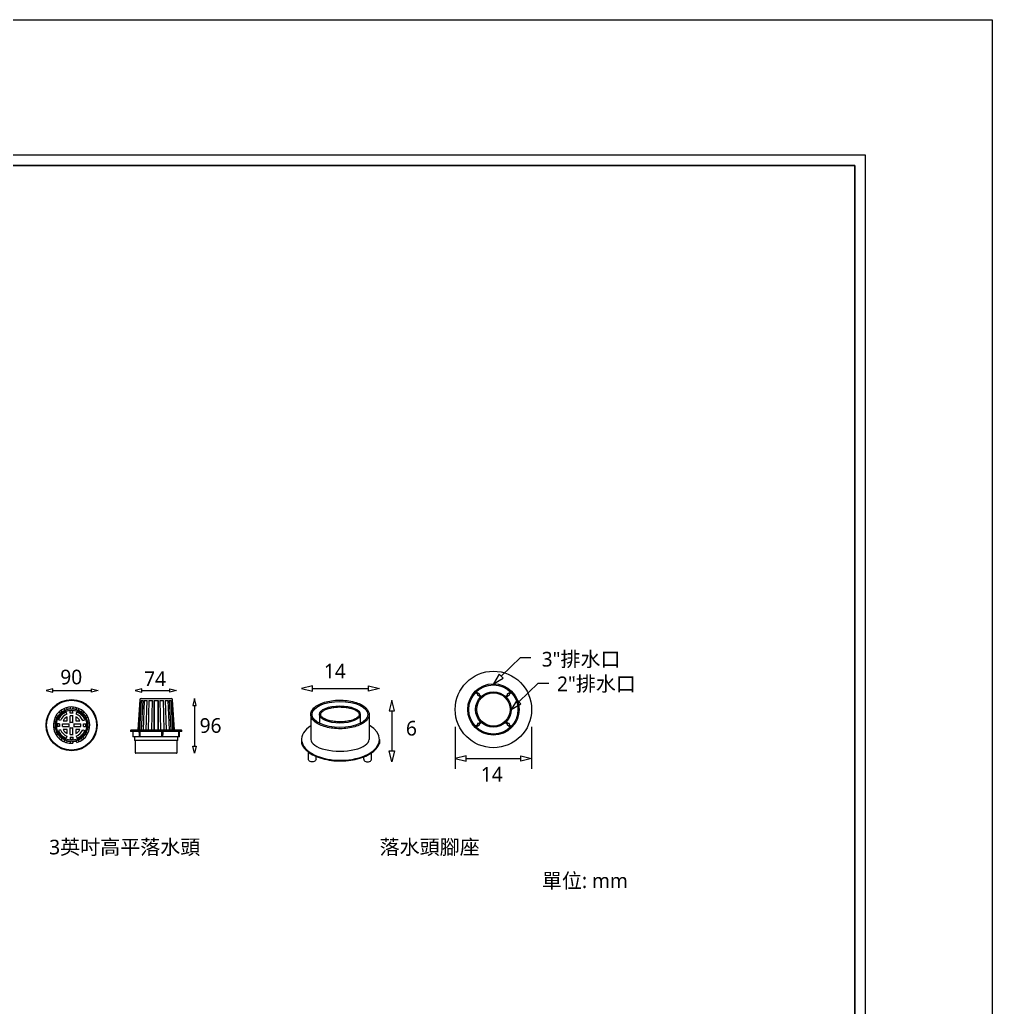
# Model space of a CAD drawing. Header units: millimetres. Extents: x 438 to 4638, y 478 to 3448.
# Drawn here: x 3314 to 4638, y 2103 to 3448 of the extents above; entities that cross this region are included whole.
import ezdxf

# ---------------------------------------------------------------- set-up
doc = ezdxf.new("R2010")
doc.units = ezdxf.units.MM
doc.styles.add('微軟正黑體-20', font='Microsoft JhengHei.ttf', dxfattribs={"height": 20})

msp = doc.modelspace()

# ---------------------------------------------------------------- linework, layer by layer
at = {"lineweight": 5}
for p, q in [((438.5, 3448.4, -163.2), (4638.5, 3448.4, -163.2)), ((4638.5, 3448.4, -163.2), (4638.5, 478.4, -163.2)), ((625.5, 3249.6, -163.2), (4451.4, 3249.6, -163.2)), ((4451.4, 3249.6, -163.2), (625.5, 3249.6, -163.2)), ((4451.4, 3249.6, -163.2), (4451.4, 870.4, -163.2)), ((4451.4, 678.2, -163.2), (4451.4, 3249.6, -163.2)), ((3969.5, 2553.9), (3995.6, 2579.4)), ((3995.6, 2579.4), (4010.1, 2579.4)), ((3966.9, 2556.5), (3958.9, 2543.6)), ((3958.9, 2543.6), (3972.1, 2551.3)), ((3972.1, 2551.3), (3966.9, 2556.5)), ((3993.7, 2518.9), (4019.8, 2544.4)), ((4019.8, 2544.4), (4034.3, 2544.4)), ((3358.6, 2536.8), (3349.5, 2534.6)), ((3349.5, 2534.6), (3358.6, 2532.3)), ((3358.6, 2532.3), (3358.6, 2536.8)), ((3358.6, 2534.6), (3411.6, 2534.6)), ((3411.6, 2536.8), (3420.7, 2534.6)), ((3411.6, 2532.3), (3411.6, 2536.8)), ((3420.7, 2534.6), (3411.6, 2532.3)), ((3480.2, 2536.8), (3471.1, 2534.6)), ((3471.1, 2534.6), (3480.2, 2532.3)), ((3480.2, 2532.3), (3480.2, 2536.8)), ((3480.2, 2534.6), (3518.1, 2534.6)), ((3518.1, 2536.8), (3527.2, 2534.6)), ((3518.1, 2532.3), (3518.1, 2536.8)), ((3527.2, 2534.6), (3518.1, 2532.3)), ((3712.4, 2541), (3697.6, 2537.3)), ((3697.6, 2537.3), (3712.4, 2533.6)), ((3712.4, 2533.6), (3712.4, 2541)), ((3712.4, 2537.3), (3788.9, 2537.3)), ((3788.9, 2541), (3803.7, 2537.3)), ((3788.9, 2533.6), (3788.9, 2541)), ((3803.7, 2537.3), (3788.9, 2533.6)), ((3937.1, 2529.4), (3934.7, 2531.8)), ((3938.1, 2530.4), (3935.8, 2532.8)), ((3979.7, 2530.4), (3982.1, 2532.8)), ((3980.7, 2529.4), (3983.1, 2531.8)), ((3551.7, 2523.3), (3549.4, 2514.2)), ((3553.9, 2514.2), (3551.7, 2523.3)), ((3820.6, 2521.2), (3816.9, 2506.5)), ((3824.2, 2506.5), (3820.6, 2521.2)), ((3941.3, 2525.2), (3938.9, 2527.6)), ((3942.3, 2526.2), (3940, 2528.6)), ((3975.5, 2526.2), (3977.9, 2528.6)), ((3976.5, 2525.2), (3978.9, 2527.6)), ((3991.1, 2521.6), (3983.1, 2508.6)), ((3996.2, 2516.3), (3991.1, 2521.6)), ((3549.4, 2514.2), (3553.9, 2514.2)), ((3551.7, 2514.2), (3551.7, 2458.4)), ((3816.9, 2506.5), (3824.2, 2506.5)), ((3820.6, 2506.5), (3820.6, 2452.1)), ((3983.1, 2508.6), (3996.2, 2516.3)), ((3710.1, 2501.8), (3710.1, 2467.8)), ((3722, 2501.8), (3722, 2489.7)), ((3777.6, 2501.8), (3777.6, 2489.7)), ((3789.6, 2501.8), (3789.6, 2467.8)), ((3941.3, 2492), (3938.9, 2489.6)), ((3942.3, 2491), (3940, 2488.6)), ((3975.5, 2491), (3977.9, 2488.6)), ((3976.5, 2492), (3978.9, 2489.6)), ((3906.8, 2484.8), (3906.8, 2427.9)), ((3937.1, 2487.8), (3934.7, 2485.4)), ((3938.1, 2486.8), (3935.8, 2484.4)), ((3979.7, 2486.8), (3982.1, 2484.4)), ((3980.7, 2487.8), (3983.1, 2485.4)), ((4011, 2484.8), (4011, 2427.9)), ((3697.6, 2467.8), (3697.6, 2462.3)), ((3803.7, 2467.8), (3803.7, 2462.3)), ((3551.7, 2449.2), (3549.4, 2458.4)), ((3549.4, 2458.4), (3553.9, 2458.4)), ((3553.9, 2458.4), (3551.7, 2449.2)), ((3706.9, 2440.8), (3706.9, 2450.6)), ((3792.8, 2450.6), (3792.8, 2450.6)), ((3792.8, 2440.8), (3792.8, 2449.4)), ((3820.6, 2437.3), (3816.9, 2452.1)), ((3816.9, 2452.1), (3824.2, 2452.1)), ((3824.2, 2452.1), (3820.6, 2437.3)), ((3717.3, 2440.8), (3717.3, 2444.7)), ((3782.4, 2440.8), (3782.4, 2444)), ((3921.6, 2445.3), (3906.8, 2441.6)), ((3906.8, 2441.6), (3921.6, 2438)), ((3921.6, 2438), (3921.6, 2445.3)), ((3921.6, 2441.6), (3996.2, 2441.6)), ((3996.2, 2445.3), (4011, 2441.6)), ((3996.2, 2438), (3996.2, 2445.3)), ((4011, 2441.6), (3996.2, 2438))]:
    msp.add_line(p, q, dxfattribs=at)
at = {"color": 4, "lineweight": 5}
for p, q in [((4465.6, 3263.8, -163.2), (611.3, 3263.8, -163.2)), ((4465.6, 663.9, -163.2), (4465.6, 3263.8, -163.2))]:
    msp.add_line(p, q, dxfattribs=at)
at = {"color": 0, "linetype": 'Continuous', "lineweight": 5}
for p, q in [((3477.4, 2521.9), (3474.7, 2480.7)), ((3477.3, 2520.6), (3474.8, 2480.7)), ((3475.8, 2480.7), (3478.2, 2520.6)), ((3479.1, 2520.6), (3476.8, 2480.7)), ((3477.3, 2520.6), (3478.2, 2520.6)), ((3478.9, 2523.3), (3520.1, 2523.3)), ((3479.1, 2520.6), (3481.7, 2520.6)), ((3479.6, 2480.7), (3481.7, 2520.6)), ((3483.3, 2520.6), (3481.6, 2480.7)), ((3483.3, 2520.6), (3487.3, 2520.6)), ((3485.8, 2480.7), (3487.3, 2520.6)), ((3489.5, 2520.6), (3488.5, 2480.7)), ((3489.5, 2520.6), (3494.4, 2520.6)), ((3493.7, 2480.7), (3494.4, 2520.6)), ((3496.9, 2520.6), (3496.7, 2480.7)), ((3496.7, 2480.7), (3496.9, 2520.6)), ((3496.8, 2485.9), (3496.9, 2520.6)), ((3496.8, 2485.5), (3497, 2520.6)), ((3496.9, 2520.6), (3502.1, 2520.6)), ((3502.1, 2520.6), (3502.1, 2512.8)), ((3502.3, 2480.7), (3502.1, 2520.6)), ((3502.1, 2520.6), (3502.2, 2480.7)), ((3504.6, 2520.6), (3509.5, 2520.6)), ((3504.6, 2520.6), (3505.3, 2480.7)), ((3510.5, 2480.7), (3509.5, 2520.6)), ((3511.7, 2520.6), (3515.7, 2520.6)), ((3511.7, 2520.6), (3513.2, 2480.7)), ((3517.5, 2480.7), (3515.7, 2520.6)), ((3517.3, 2520.6), (3519.9, 2520.6)), ((3517.3, 2520.6), (3519.4, 2480.7)), ((3522.2, 2480.7), (3519.9, 2520.6)), ((3520.8, 2520.6), (3521.7, 2520.6)), ((3520.8, 2520.6), (3523.3, 2480.7)), ((3524.3, 2480.7), (3521.7, 2521.9)), ((3524.2, 2480.7), (3521.7, 2520.6)), ((3369.1, 2503.4), (3367.2, 2505.1)), ((3369.6, 2507.1), (3371, 2505)), ((3375.5, 2507.6), (3374.4, 2509.9)), ((3378, 2502.4), (3376.9, 2505)), ((3377.3, 2510.9), (3377.9, 2508.5)), ((3382.4, 2503.5), (3382.4, 2506.4)), ((3383, 2509.4), (3382.8, 2511.9)), ((3385.8, 2511.9), (3385.6, 2509.4)), ((3386.2, 2503.5), (3386.2, 2506.4)), ((3390.6, 2502.4), (3391.7, 2505)), ((3390.7, 2508.5), (3391.3, 2510.9)), ((3394.2, 2509.9), (3393.1, 2507.6)), ((3397.6, 2505), (3399, 2507.1)), ((3401.3, 2505.1), (3399.5, 2503.4)), ((3502.1, 2512.8), (3502.2, 2480.7)), ((3362.2, 2489.8), (3359.7, 2490)), ((3360.2, 2493), (3362.7, 2492.3)), ((3364.4, 2497.2), (3362.1, 2498.2)), ((3363.6, 2500.9), (3365.7, 2499.4)), ((3369.1, 2493.5), (3366.4, 2494.6)), ((3372.9, 2493), (3378.5, 2493)), ((3378.5, 2493), (3378.5, 2498.5)), ((3382.4, 2490.3), (3382.4, 2499.8)), ((3386.2, 2490.3), (3386.2, 2499.8)), ((3390.1, 2498.5), (3390.1, 2493)), ((3390.1, 2493), (3395.7, 2493)), ((3399.5, 2493.5), (3402.2, 2494.6)), ((3402.9, 2499.4), (3404.9, 2500.9)), ((3406.5, 2498.2), (3404.1, 2497.2)), ((3405.9, 2492.3), (3408.4, 2493)), ((3408.9, 2490), (3406.4, 2489.8)), ((3359.7, 2484.4), (3362.2, 2484.6)), ((3362.7, 2482.1), (3360.2, 2481.4)), ((3362.1, 2476.1), (3364.4, 2477.2)), ((3368, 2489.1), (3365, 2489.1)), ((3368, 2485.2), (3365, 2485.2)), ((3369.1, 2480.9), (3366.4, 2479.8)), ((3371.7, 2489.1), (3381.1, 2489.1)), ((3371.7, 2485.2), (3381.1, 2485.2)), ((3378.5, 2481.4), (3372.9, 2481.4)), ((3378.5, 2475.8), (3378.5, 2481.4)), ((3382.4, 2474.5), (3382.4, 2484)), ((3386.2, 2474.5), (3386.2, 2484)), ((3387.5, 2489.1), (3396.9, 2489.1)), ((3387.5, 2485.2), (3396.9, 2485.2)), ((3395.7, 2481.4), (3390.1, 2481.4)), ((3390.1, 2481.4), (3390.1, 2475.8)), ((3399.5, 2480.9), (3402.2, 2479.8)), ((3400.6, 2489.1), (3403.5, 2489.1)), ((3400.6, 2485.2), (3403.5, 2485.2)), ((3404.1, 2477.2), (3406.5, 2476.1)), ((3408.4, 2481.4), (3405.9, 2482.1)), ((3406.4, 2484.6), (3408.9, 2484.4)), ((3464.7, 2480), (3464.7, 2478.4)), ((3534.3, 2480), (3464.7, 2480)), ((3534.3, 2478.4), (3464.7, 2478.4)), ((3465.5, 2480.7), (3533.6, 2480.7)), ((3467.6, 2478.4), (3467.8, 2471.1)), ((3476.1, 2478.4), (3476.2, 2475.2)), ((3477.8, 2475.9), (3477.8, 2478.4)), ((3496.7, 2480.7), (3496.8, 2485.9)), ((3496.8, 2480.7), (3496.8, 2485.5)), ((3506.6, 2478.4), (3506.6, 2475.2)), ((3508.9, 2475.9), (3508.9, 2478.4)), ((3530, 2478.4), (3529.9, 2475.2)), ((3530.6, 2472.6), (3530.8, 2478.4)), ((3531.2, 2471.1), (3531.4, 2478.4)), ((3534.3, 2478.4), (3534.3, 2480)), ((3365.7, 2475), (3363.6, 2473.5)), ((3367.2, 2469.2), (3369.1, 2471)), ((3371, 2469.4), (3369.6, 2467.3)), ((3374.4, 2464.5), (3375.5, 2466.7)), ((3378, 2472), (3376.9, 2469.3)), ((3377.9, 2465.9), (3377.3, 2463.4)), ((3382.4, 2470.8), (3382.4, 2467.9)), ((3382.8, 2462.5), (3383, 2465)), ((3385.6, 2465), (3385.8, 2462.5)), ((3386.2, 2470.8), (3386.2, 2467.9)), ((3390.6, 2472), (3391.7, 2469.3)), ((3391.3, 2463.4), (3390.7, 2465.9)), ((3393.1, 2466.7), (3394.2, 2464.5)), ((3399, 2467.3), (3397.6, 2469.4)), ((3399.5, 2471), (3401.3, 2469.2)), ((3404.9, 2473.5), (3402.9, 2475)), ((3531.2, 2471.1), (3467.8, 2471.1)), ((3469.8, 2471.1), (3469.9, 2466.4)), ((3529.1, 2466.4), (3469.9, 2466.4)), ((3470.9, 2466.4), (3471.1, 2449.8)), ((3476.2, 2475.2), (3476.2, 2472.6)), ((3477.9, 2472.6), (3477.8, 2475.9)), ((3506.6, 2475.2), (3506.6, 2472.6)), ((3508.8, 2472.6), (3508.9, 2475.9)), ((3528, 2449.8), (3528.1, 2466.4)), ((3529.1, 2466.4), (3529.2, 2471.1)), ((3529.9, 2475.2), (3529.9, 2472.6)), ((3527.2, 2449), (3471.8, 2449))]:
    msp.add_line(p, q, dxfattribs=at)
at = {"lineweight": 5}
for radius in [52.1, 35, 33.5, 24.2, 22.7]:
    msp.add_circle((3958.9, 2508.6), radius, dxfattribs=at)
at = {"color": 0, "linetype": 'Continuous', "lineweight": 5}
for radius in [34.8, 34, 22.1, 20.6]:
    msp.add_circle((3384.3, 2487.2), radius, dxfattribs=at)
at = {"lineweight": 5}
for centre, start, end in [((3938.5, 2529), 345, 105), ((3979.3, 2529), 75, 195), ((3938.5, 2529), 165, 285), ((3979.3, 2529), 255, 15), ((3938.5, 2488.2), 75, 195), ((3979.3, 2488.2), 345, 105), ((3938.5, 2488.2), 255, 15), ((3979.3, 2488.2), 165, 285)]:
    msp.add_arc(centre, 1.49, start, end, dxfattribs=at)
at = {"color": 0, "linetype": 'Continuous', "lineweight": 5}
for centre, radius, start, end in [((3478.9, 2521.8), 1.55, 90, 176.3588), ((3520.1, 2521.8), 1.55, 3.6412, 90), ((3384.3, 2487.2), 24.8, 286.4557, 273.5443), ((3384.3, 2487.2), 22.2, 133.2639, 146.7361), ((3384.3, 2487.2), 19.3, 112.5, 157.5), ((3384.3, 2487.2), 22.2, 113.2639, 126.7361), ((3384.3, 2487.2), 22.2, 93.2639, 106.7361), ((3384.3, 2487.2), 19.3, 84.2608, 95.7392), ((3384.3, 2487.2), 16.4, 83.2437, 96.7563), ((3384.3, 2487.2), 22.2, 73.2639, 86.7361), ((3384.3, 2487.2), 19.3, 22.5, 67.5), ((3384.3, 2487.2), 22.2, 53.2639, 66.7361), ((3384.3, 2487.2), 22.2, 33.2639, 46.7361), ((3384.3, 2487.2), 22.2, 173.2639, 186.7361), ((3384.3, 2487.2), 22.2, 153.2639, 166.7361), ((3384.3, 2487.2), 16.4, 112.5, 157.5), ((3384.3, 2487.2), 12.8, 117.0357, 152.9643), ((3384.3, 2487.2), 12.8, 81.2853, 98.7147), ((3384.3, 2487.2), 3.71, 58.6118, 121.3882), ((3384.3, 2487.2), 12.8, 27.0357, 62.9643), ((3384.3, 2487.2), 16.4, 22.5, 67.5), ((3384.3, 2487.2), 22.2, 13.2639, 26.7361), ((3384.3, 2487.2), 22.2, 353.2639, 6.7361), ((3384.3, 2487.2), 22.2, 193.2639, 206.7361), ((3384.3, 2487.2), 19.3, 174.2608, 185.7392), ((3384.3, 2487.2), 19.3, 202.5, 247.5), ((3384.3, 2487.2), 16.4, 173.2437, 186.7563), ((3384.3, 2487.2), 16.4, 202.5, 247.5), ((3384.3, 2487.2), 12.8, 171.2853, 188.7147), ((3384.3, 2487.2), 12.8, 207.0357, 242.9643), ((3384.3, 2487.2), 3.71, 148.6118, 211.3882), ((3384.3, 2487.2), 3.71, 238.6118, 301.3882), ((3384.3, 2487.2), 3.71, 328.6118, 31.3882), ((3384.3, 2487.2), 12.8, 297.0357, 332.9643), ((3384.3, 2487.2), 16.4, 292.5, 337.5), ((3384.3, 2487.2), 19.3, 292.5, 337.5), ((3384.3, 2487.2), 12.8, 351.2853, 8.7147), ((3384.3, 2487.2), 16.4, 353.2437, 6.7563), ((3384.3, 2487.2), 19.3, 354.2608, 5.7392), ((3384.3, 2487.2), 22.2, 333.2639, 346.7361), ((3465.5, 2480), 0.774, 90, 180), ((3533.6, 2480), 0.774, 0, 90), ((3384.3, 2487.2), 22.2, 213.2639, 226.7361), ((3384.3, 2487.2), 22.2, 233.2639, 246.7361), ((3384.3, 2487.2), 22.2, 253.2639, 266.7361), ((3384.3, 2487.2), 12.8, 261.2853, 278.7147), ((3384.3, 2487.2), 16.4, 263.2437, 276.7563), ((3384.3, 2487.2), 19.3, 264.2608, 275.7392), ((3384.3, 2487.2), 22.2, 273.2639, 286.7361), ((3384.3, 2487.2), 22.2, 293.2639, 306.7361), ((3384.3, 2487.2), 22.2, 313.2639, 326.7361), ((3471.8, 2449.8), 0.774, 180.6366, 270), ((3527.2, 2449.8), 0.774, 270, 359.3634)]:
    msp.add_arc(centre, radius, start, end, dxfattribs=at)
at = {"lineweight": 5}
for centre, major_axis, ratio in [((3749.9, 2501.8), (-38, 0), 0.466635), ((3749.8, 2501.8), (-27.8, 0), 0.422019)]:
    msp.add_ellipse(centre, major_axis=major_axis, ratio=ratio, dxfattribs=at)
for centre, major_axis, ratio, start_param, end_param in [((3750.7, 2467.8), (-53.1, 0), 0.536626, 5.581214, 10.172417), ((3749.9, 2467.8), (-39.7, 0), 0.40387, 6.283185, 9.424778), ((3787.6, 2440.8), (-5.22, 0), 0.67195, 0, 3.141593)]:
    msp.add_ellipse(centre, major_axis=major_axis, ratio=ratio, start_param=start_param, end_param=end_param, dxfattribs=at)
at = {"lineweight": 5, "extrusion": (0, 0, -1)}
msp.add_ellipse((3712.1, 2440.8), major_axis=(5.22, 0), ratio=0.67195, start_param=0, end_param=3.141593, dxfattribs=at)
at = {"lineweight": 5}
for points, knots in [([(3710.1, 2501.8), (3710.1, 2500.9), (3710.3, 2499.9), (3710.8, 2498.1), (3711.2, 2497.3), (3712.1, 2495.5), (3712.7, 2494.7), (3714.8, 2492.3), (3716.7, 2490.9), (3721, 2488.2), (3723.5, 2487.1), (3729, 2485.1), (3732.1, 2484.3), (3738.5, 2483.1), (3741.8, 2482.7), (3748.6, 2482.3), (3752.1, 2482.3), (3758.9, 2482.8), (3762.2, 2483.2), (3768.6, 2484.5), (3771.5, 2485.4), (3777, 2487.4), (3779.4, 2488.6), (3783.6, 2491.3), (3785.4, 2492.8), (3787.5, 2495.4), (3788.2, 2496.5), (3789.2, 2498.8), (3789.5, 2499.9), (3789.6, 2502.3), (3789.5, 2503.5), (3788.8, 2505.8), (3788.3, 2506.9), (3786.9, 2509), (3786, 2510), (3784, 2511.9), (3782.8, 2512.8), (3779.4, 2515.1), (3776.8, 2516.3), (3771.1, 2518.4), (3768, 2519.2), (3761.4, 2520.5), (3757.9, 2520.9), (3750.8, 2521.3), (3747.2, 2521.3), (3740.2, 2520.8), (3736.8, 2520.3), (3730.3, 2518.9), (3727.2, 2517.9), (3721.7, 2515.7), (3719.3, 2514.5), (3715.1, 2511.6), (3713.5, 2509.9), (3711.6, 2507.2), (3711, 2506.1), (3710.3, 2504), (3710.1, 2502.9), (3710.1, 2501.8)], [0, 0, 0, 0, 0.129818, 0.129818, 0.259635, 0.259635, 0.389453, 0.389453, 0.654931, 0.654931, 0.920409, 0.920409, 1.185887, 1.185887, 1.451365, 1.451365, 1.716843, 1.716843, 1.982321, 1.982321, 2.247799, 2.247799, 2.513277, 2.513277, 2.778756, 2.778756, 2.943818, 2.943818, 3.10888, 3.10888, 3.273942, 3.273942, 3.439005, 3.439005, 3.604067, 3.604067, 3.769129, 3.769129, 4.044635, 4.044635, 4.32014, 4.32014, 4.595646, 4.595646, 4.871151, 4.871151, 5.146657, 5.146657, 5.422162, 5.422162, 5.697668, 5.697668, 5.973174, 5.973174, 6.12998, 6.12998, 6.283185, 6.283185, 6.283185, 6.283185]), ([(3723.6, 2501.8), (3723.6, 2501.4), (3723.7, 2501), (3723.9, 2500.3), (3724.1, 2499.8), (3724.7, 2499), (3725.1, 2498.5), (3726.1, 2497.7), (3726.6, 2497.2), (3728.5, 2496), (3730.1, 2495.2), (3733.9, 2493.8), (3736, 2493.2), (3740.5, 2492.3), (3743, 2492), (3748, 2491.6), (3750.5, 2491.6), (3755.5, 2491.9), (3758, 2492.1), (3762.7, 2493), (3764.8, 2493.5), (3768.7, 2494.8), (3770.4, 2495.6), (3772.7, 2497), (3773.5, 2497.6), (3774.8, 2498.8), (3775.2, 2499.4), (3775.8, 2500.3), (3775.9, 2500.7), (3776.1, 2501.5), (3776.1, 2501.9), (3776, 2502.7), (3775.8, 2503.1), (3775.4, 2503.9), (3775.2, 2504.3), (3774.4, 2505.2), (3774, 2505.6), (3772.9, 2506.5), (3772.2, 2506.9), (3770.2, 2508.1), (3768.7, 2508.8), (3765.3, 2509.9), (3763.4, 2510.5), (3759.4, 2511.3), (3757.2, 2511.6), (3752.8, 2511.9), (3750.5, 2512), (3746, 2511.9), (3743.8, 2511.7), (3739.5, 2511.1), (3737.4, 2510.7), (3733.7, 2509.7), (3731.9, 2509.1), (3728.9, 2507.8), (3727.6, 2507.1), (3725.9, 2505.8), (3725.3, 2505.2), (3724.3, 2504.1), (3724, 2503.6), (3723.7, 2502.7), (3723.6, 2502.2), (3723.6, 2501.8)], [0, 0, 0, 0, 0.142221, 0.142221, 0.284442, 0.284442, 0.426662, 0.426662, 0.568883, 0.568883, 0.848955, 0.848955, 1.129027, 1.129027, 1.409099, 1.409099, 1.68917, 1.68917, 1.969242, 1.969242, 2.249314, 2.249314, 2.529386, 2.529386, 2.722447, 2.722447, 2.915509, 2.915509, 3.058439, 3.058439, 3.201369, 3.201369, 3.344299, 3.344299, 3.487229, 3.487229, 3.630159, 3.630159, 3.773089, 3.773089, 4.022318, 4.022318, 4.271548, 4.271548, 4.520777, 4.520777, 4.770006, 4.770006, 5.019235, 5.019235, 5.268465, 5.268465, 5.517694, 5.517694, 5.766923, 5.766923, 5.945234, 5.945234, 6.123546, 6.123546, 6.283185, 6.283185, 6.283185, 6.283185]), ([(3697.6, 2462.3), (3697.9, 2461.5), (3698.2, 2460.7), (3699.6, 2458), (3700.9, 2456.2), (3704.1, 2452.8), (3706, 2451.2), (3710.9, 2447.7), (3714, 2446), (3721, 2443.1), (3724.9, 2441.9), (3732.9, 2439.9), (3737.2, 2439.2), (3745.9, 2438.4), (3750.4, 2438.3), (3759.2, 2438.7), (3763.5, 2439.2), (3771.9, 2440.7), (3775.9, 2441.7), (3783.4, 2444.3), (3786.8, 2445.8), (3792.9, 2449.3), (3795.6, 2451.3), (3799.9, 2455.5), (3801.7, 2457.8), (3803.2, 2460.9), (3803.5, 2461.6), (3803.7, 2462.3)], [6.466626, 6.466626, 6.466626, 6.466626, 6.548962, 6.548962, 6.744933, 6.744933, 6.940905, 6.940905, 7.188398, 7.188398, 7.435892, 7.435892, 7.683386, 7.683386, 7.930879, 7.930879, 8.178373, 8.178373, 8.425867, 8.425867, 8.67336, 8.67336, 8.920854, 8.920854, 9.168348, 9.168348, 9.241332, 9.241332, 9.241332, 9.241332])]:
    msp.add_open_spline(points, degree=3, knots=knots, dxfattribs=at)
at = {"color": 0, "linetype": 'Continuous', "lineweight": 5}
for points in [[(3476.8, 2472.6), (3476.6, 2472.6), (3476.5, 2472.6), (3476.3, 2472.6), (3476.3, 2472.6), (3476.2, 2472.6)], [(3477.9, 2472.6), (3477.7, 2472.6), (3477.5, 2472.6), (3477.1, 2472.6), (3476.9, 2472.6), (3476.8, 2472.6)], [(3507.8, 2472.6), (3507.6, 2472.6), (3507.4, 2472.6), (3507, 2472.6), (3506.8, 2472.6), (3506.6, 2472.6)], [(3508.8, 2472.6), (3508.7, 2472.6), (3508.6, 2472.6), (3508.2, 2472.6), (3508, 2472.6), (3507.8, 2472.6)], [(3530.6, 2472.6), (3530.5, 2472.6), (3530.4, 2472.6), (3530.2, 2472.6), (3530, 2472.6), (3529.9, 2472.6)]]:
    msp.add_open_spline(points, degree=3, knots=[0, 0, 0, 0, 0.5, 0.5, 1, 1, 1, 1], dxfattribs=at)

# ---------------------------------------------------------------- texts
at = {"lineweight": 5, "style": '微軟正黑體-20'}
for s, p in [('3"排水口', (4024.7, 2567.1, -22.6)), ('14', (3728, 2550.9, -22.6)), ('90', (3368.9, 2542.8)), ('74', (3483, 2540.5)), ('2"排水口', (4045.6, 2533.5, -22.6)), ('96', (3558.7, 2476.7)), ('6', (3839.8, 2473, -22.6)), ('14', (3941.8, 2410.3, -22.6))]:
    msp.add_text(s, height=20, dxfattribs=at).set_placement(p)
at = {"lineweight": 5, "char_height": 20, "attachment_point": 5, "style": '微軟正黑體-20'}
for s, insert, width in [('3英吋高平落水頭', (3456.7, 2320), 199.012), ('落水頭腳座', (3872.1, 2320), 130.8), ('單位: mm', (4083.5, 2274.1), 112.75)]:
    msp.add_mtext(s, dxfattribs=dict(at, insert=insert, width=width))

doc.saveas('drawing.dxf')
